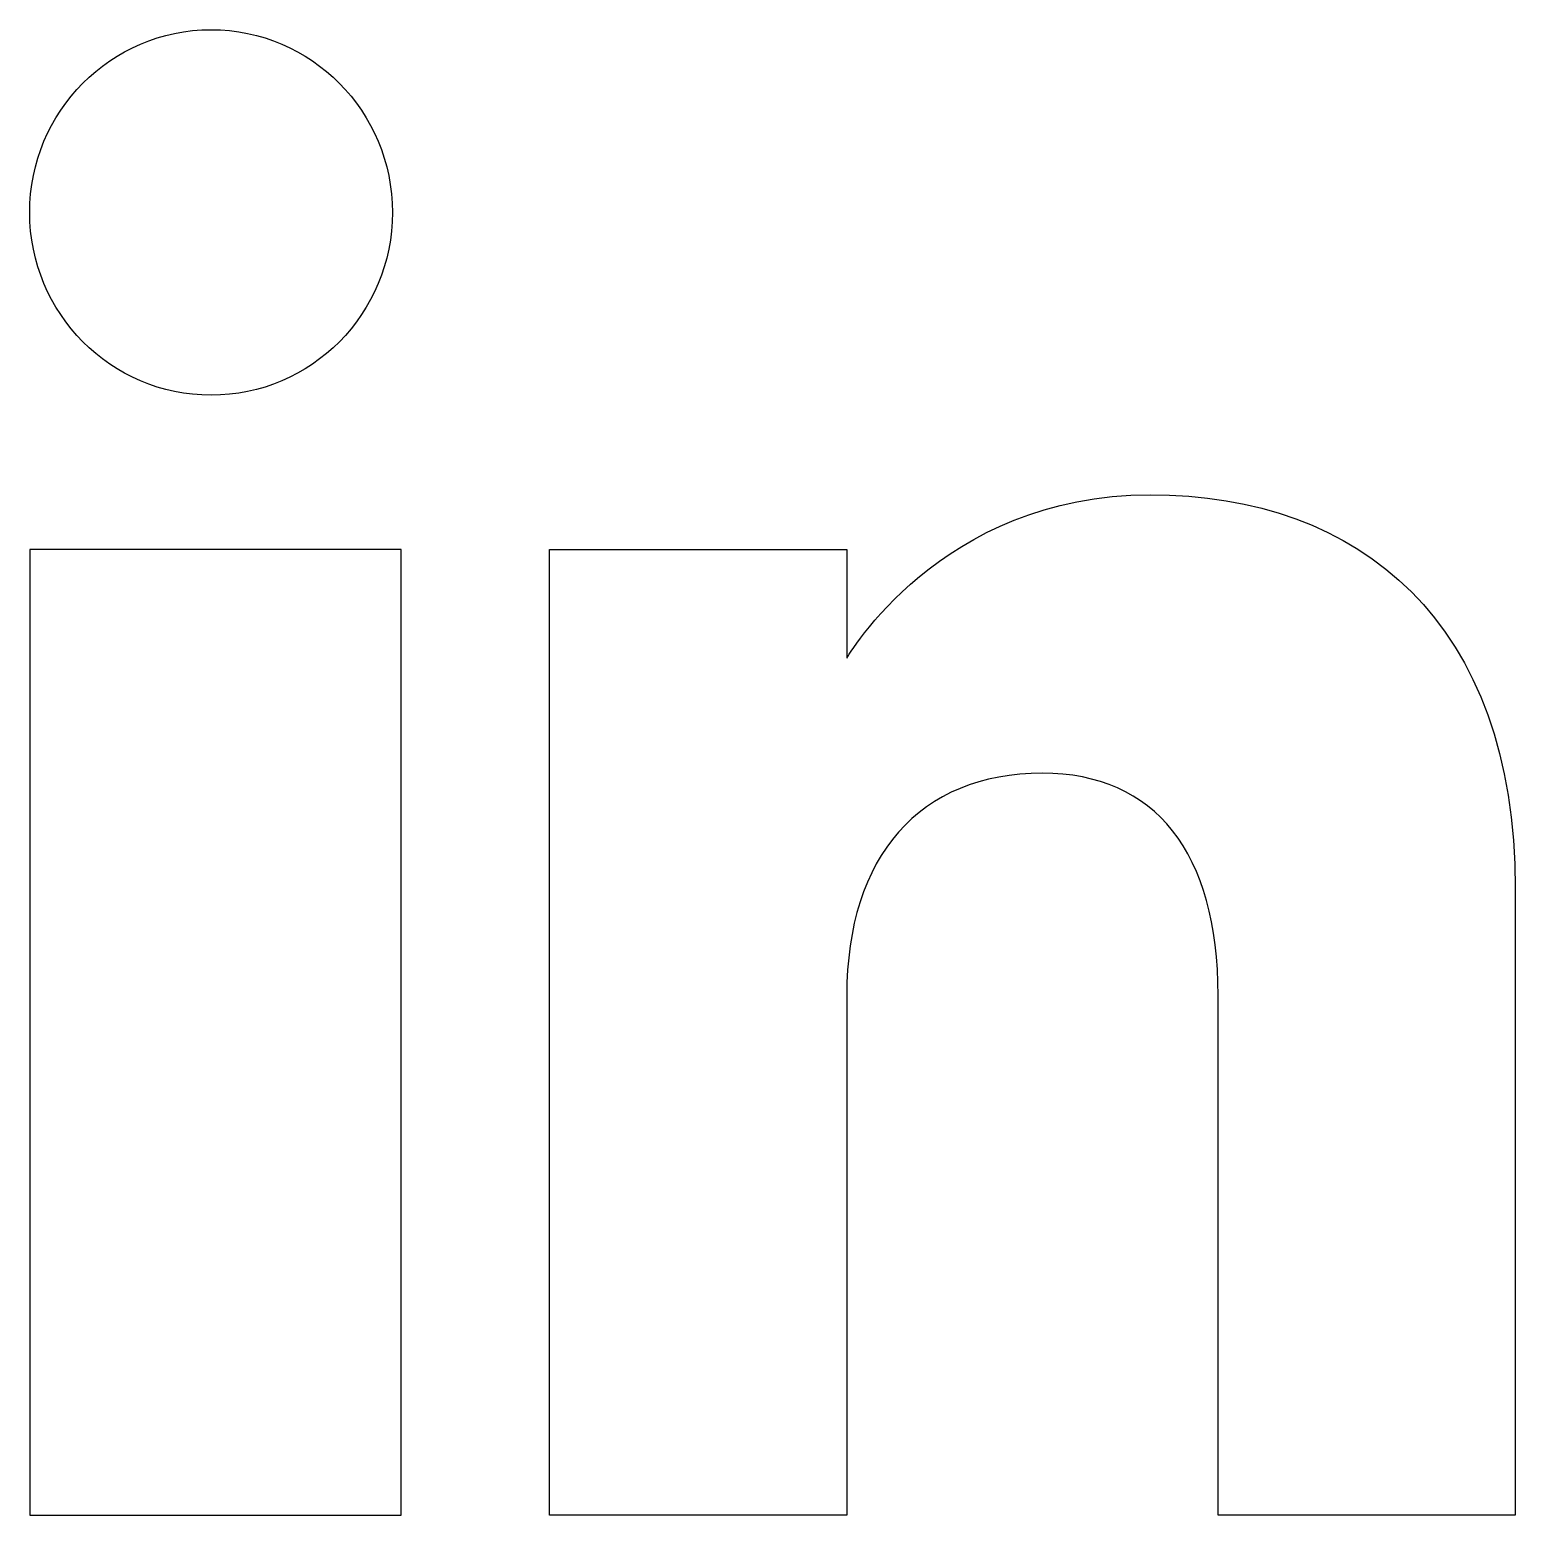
# Model space of a CAD drawing. Extents: x 0 to 800, y 0 to 800.
import ezdxf

# ---------------------------------------------------------------- set-up
doc = ezdxf.new("R2010")
doc.units = 0
doc.layers.get('0').update_dxf_attribs({"linetype": 'CONTINUOUS'})

msp = doc.modelspace()

# ---------------------------------------------------------------- linework, layer by layer
at = {"color": 7}
for points in [[(97.68, 603.16), (97.68, 603.16)], [(0, 0), (200, 0), (200, 520), (0, 520), (0, 0)]]:
    msp.add_lwpolyline(points, close=True, dxfattribs=at)
for points in [[(440, 279.96), (440, 0), (280, 0), (280, 520), (440, 520), (440, 461.52)], [(800, 337.68), (800, 0), (800, 0), (800, 0)], [(800, 0), (640, 0), (640, 279.96)]]:
    msp.add_lwpolyline(points, dxfattribs=at)
for points in [[(0, 701.6), (0, 755.92), (43.72, 800), (97.68, 800)], [(97.68, 800), (151.6, 800), (195.32, 755.92), (195.32, 701.6)], [(97.68, 603.16), (43.72, 603.16), (0, 647.24), (0, 701.6)], [(195.32, 701.6), (195.36, 647.24), (151.6, 603.16), (97.68, 603.16)], [(440, 461.52), (440, 461.52), (490.2, 549.6), (603.32, 549.6)], [(603.32, 549.6), (716.48, 549.6), (800, 480.56), (800, 337.68)], [(545.36, 399.6), (479.24, 399.6), (440, 354.96), (440, 279.96)], [(640, 279.96), (640, 356.76), (606.12, 399.6), (545.36, 399.6)]]:
    msp.add_open_spline(points, degree=3, dxfattribs=at)

doc.saveas('drawing.dxf')
